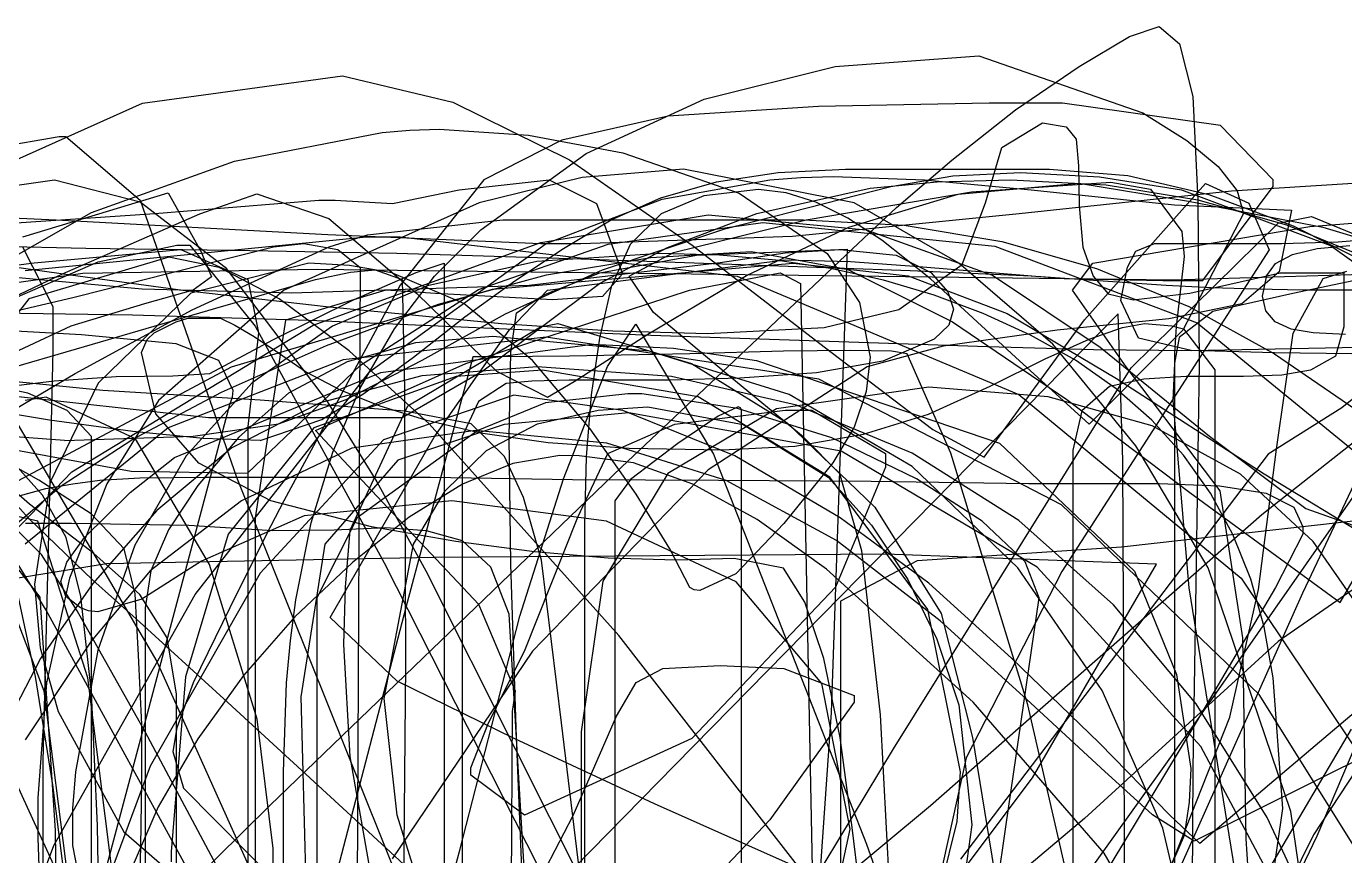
# Model space of a CAD drawing. Extents: x -0.2 to 10.5, y -3.8 to 8.5.
# Drawn here: x 3.334 to 7.784, y 5.745 to 8.544 of the extents above; entities that cross this region are included whole.
import ezdxf

# ---------------------------------------------------------------- set-up
doc = ezdxf.new("R2010")
doc.units = 0
for name, color, linetype in [('!', 7, 'CONTINUOUS'), ('&', 7, 'CONTINUOUS'), ('3', 7, 'CONTINUOUS'), ('4', 7, 'CONTINUOUS'), ('5', 7, 'CONTINUOUS'), ('6', 7, 'CONTINUOUS'), ('7', 7, 'CONTINUOUS'), ('8', 7, 'CONTINUOUS'), ('9', 7, 'CONTINUOUS'), ('A', 7, 'CONTINUOUS'), ('B', 7, 'CONTINUOUS'), ('b_', 7, 'CONTINUOUS'), ('C', 7, 'CONTINUOUS'), ('D', 7, 'CONTINUOUS'), ('d_', 7, 'CONTINUOUS'), ('E', 7, 'CONTINUOUS'), ('F', 7, 'CONTINUOUS'), ('f_', 7, 'CONTINUOUS'), ('G', 7, 'CONTINUOUS'), ('H', 7, 'CONTINUOUS'), ('h_', 7, 'CONTINUOUS'), ('I', 7, 'CONTINUOUS'), ('i_', 7, 'CONTINUOUS'), ('J', 7, 'CONTINUOUS'), ('j_', 7, 'CONTINUOUS'), ('K', 7, 'CONTINUOUS'), ('k_', 7, 'CONTINUOUS'), ('L', 7, 'CONTINUOUS'), ('l_', 7, 'CONTINUOUS'), ('M', 7, 'CONTINUOUS'), ('N', 7, 'CONTINUOUS'), ('O', 7, 'CONTINUOUS'), ('P', 7, 'CONTINUOUS'), ('Q', 7, 'CONTINUOUS'), ('R', 7, 'CONTINUOUS'), ('S', 7, 'CONTINUOUS'), ('T', 7, 'CONTINUOUS'), ('U', 7, 'CONTINUOUS'), ('V', 7, 'CONTINUOUS'), ('W', 7, 'CONTINUOUS'), ('X', 7, 'CONTINUOUS'), ('Y', 7, 'CONTINUOUS'), ('Z', 7, 'CONTINUOUS')]:
    doc.layers.add(name, color=color, linetype=linetype)

msp = doc.modelspace()

# ---------------------------------------------------------------- linework, layer by layer
at = {"layer": '!', "color": 7}
for p, q in [((5.596719, 7.771442), (6.104526, 7.79148)), ((6.104526, 7.79148), (6.050782, 6.22811)), ((5.269435, 7.711498), (5.596719, 7.771442)), ((5.080644, 7.637781), (5.269435, 7.711498)), ((4.988315, 7.576454), (5.080644, 7.637781)), ((4.969711, 7.442822), (4.988315, 7.576511)), ((4.96351, 7.15758), (4.969711, 7.442822)), ((4.969711, 6.728998), (4.96351, 7.15758)), ((4.988315, 6.143358), (4.969711, 6.728998)), ((6.050782, 6.22811), (5.889552, 3.930228)), ((5.044126, 4.810084), (4.988315, 6.143358))]:
    msp.add_line(p, q, dxfattribs=at)
at = {"layer": '&', "color": 7}
for p, q in [((4.534937, 8.185546), (4.628641, 8.193731)), ((4.628641, 8.193731), (4.727863, 8.196553)), ((4.727863, 8.196553), (5.028961, 8.176515)), ((4.036086, 8.089083), (4.534937, 8.185546)), ((5.028961, 8.176515), (5.34798, 8.1166)), ((5.34798, 8.1166), (5.740717, 7.980851)), ((3.553775, 7.91546), (4.036086, 8.089083)), ((5.740717, 7.980851), (6.036999, 7.777594)), ((3.116246, 7.666709), (3.553775, 7.91546)), ((4.286891, 7.744461), (3.888636, 7.643172)), ((4.424692, 7.736277), (4.286891, 7.744461)), ((6.036999, 7.777594), (6.14655, 7.611535)), ((4.568011, 7.711441), (4.424692, 7.736277)), ((4.810543, 7.608769), (4.568011, 7.711441)), ((3.888636, 7.643172), (3.575823, 7.339331)), ((6.14655, 7.611535), (6.183071, 7.427582)), ((5.042056, 7.416547), (4.810543, 7.608769)), ((5.237045, 7.18504), (5.042056, 7.416547)), ((6.183071, 7.427582), (6.169288, 7.311815)), ((3.575823, 7.339331), (3.414591, 7.005829)), ((6.169288, 7.311815), (6.12795, 7.190544)), ((5.392078, 6.96454), (5.237045, 7.18504)), ((6.12795, 7.190544), (6.056289, 7.070656)), ((6.056289, 7.070656), (5.890928, 6.865339)), ((3.414591, 7.005829), (3.360849, 6.661321)), ((5.506451, 6.779882), (5.392078, 6.96454)), ((5.890928, 6.865339), (5.729005, 6.695836)), ((5.573978, 6.650342), (5.506451, 6.779882)), ((5.729005, 6.695836), (5.607052, 6.639336)), ((3.360849, 6.661321), (3.380831, 6.446352)), ((5.587756, 6.642158), (5.573978, 6.650342)), ((5.607052, 6.639336), (5.587756, 6.642158)), ((3.380831, 6.446352), (3.440778, 6.231383)), ((3.440778, 6.231383), (3.66264, 5.825548)), ((3.66264, 5.825548), (3.947896, 5.57818))]:
    msp.add_line(p, q, dxfattribs=at)
at = {"layer": '3', "color": 7}
for p, q in [((4.530792, 7.375738), (5.244618, 7.471524)), ((5.244618, 7.471524), (5.518156, 7.457695)), ((5.518156, 7.457695), (5.798589, 7.41635)), ((5.798589, 7.41635), (6.619208, 7.136611)), ((3.833507, 7.088436), (4.530792, 7.375738)), ((6.619208, 7.136611), (7.074652, 6.705291)), ((3.684678, 6.969931), (3.833507, 7.088436)), ((3.530338, 6.818349), (3.684678, 6.969931)), ((4.770573, 6.942301), (4.271033, 6.891304)), ((5.292847, 6.874088), (4.770573, 6.942301)), ((4.271033, 6.891304), (3.924457, 6.738339)), ((5.729687, 6.669449), (5.292847, 6.874088)), ((3.470393, 6.735658), (3.530338, 6.818349)), ((3.450412, 6.669505), (3.470393, 6.735658)), ((3.924457, 6.738339), (3.723952, 6.610182)), ((7.074652, 6.705291), (7.217276, 6.356634)), ((3.466947, 6.61989), (3.450412, 6.669505)), ((6.019073, 6.325617), (5.729687, 6.669449)), ((3.516556, 6.581311), (3.466947, 6.61989)), ((3.723952, 6.610182), (3.574434, 6.567482)), ((3.543429, 6.570868), (3.516556, 6.581311)), ((3.574434, 6.567482), (3.543429, 6.570868)), ((6.115538, 5.834353), (6.019073, 6.325617)), ((7.217276, 6.356634), (7.264822, 6.038315)), ((7.264822, 6.038315), (7.259307, 5.925313)), ((7.259307, 5.925313), (7.242772, 5.812312)), ((6.030785, 5.442318), (6.115538, 5.834353)), ((7.242772, 5.812312), (7.056734, 5.386495))]:
    msp.add_line(p, q, dxfattribs=at)
at = {"layer": '4', "color": 7}
for p, q in [((6.888631, 8.408784), (7.058126, 8.510074)), ((7.058126, 8.510074), (7.158727, 8.543828)), ((7.158727, 8.543828), (7.226936, 8.484589)), ((7.226936, 8.484589), (7.271726, 8.306817)), ((6.673654, 8.262029), (6.888631, 8.408784)), ((7.271726, 8.306817), (7.288259, 7.957483)), ((6.458683, 8.091849), (6.673654, 8.262029)), ((6.271956, 7.931998), (6.458683, 8.091849)), ((6.141735, 7.810727), (6.271956, 7.931998)), ((7.288259, 7.957483), (7.293776, 7.405569)), ((5.823405, 7.508919), (6.141735, 7.810727)), ((7.019541, 7.573858), (5.522992, 6.049745)), ((7.036077, 7.079828), (7.019541, 7.573858)), ((5.342471, 7.055557), (5.823405, 7.508919)), ((7.293776, 7.405569), (7.282747, 6.730324)), ((7.041591, 5.82377), (7.036077, 7.079828)), ((4.763694, 6.498817), (5.342471, 7.055557)), ((7.282747, 6.730324), (7.271726, 6.038569)), ((4.157359, 5.914532), (4.763694, 6.498817)), ((5.522992, 6.049745), (4.026444, 4.525632)), ((7.271726, 6.038569), (7.26896, 5.333014)), ((3.710874, 5.476326), (4.157359, 5.914532)), ((7.041588, 5.127161), (7.041591, 5.82377))]:
    msp.add_line(p, q, dxfattribs=at)
at = {"layer": '5', "color": 7}
for p, q in [((6.584083, 8.284635), (6.008064, 8.273628)), ((6.83213, 8.284635), (6.584083, 8.284635)), ((7.365429, 8.20883), (6.83213, 8.284635)), ((5.500945, 8.240552), (5.141276, 8.159243)), ((6.008064, 8.273628), (5.500945, 8.240552)), ((7.543197, 8.025555), (7.365429, 8.20883)), ((5.141276, 8.159243), (4.878073, 8.025583)), ((4.878073, 8.025583), (4.596262, 7.670745)), ((7.543197, 8.003541), (7.543197, 8.025555)), ((7.306175, 7.686578), (7.543197, 8.003541)), ((5.093045, 7.653614), (5.895065, 7.755609)), ((5.895065, 7.755609), (6.11555, 7.749965)), ((6.11555, 7.749965), (6.34706, 7.733314)), ((6.34706, 7.733314), (6.837642, 7.693351)), ((4.596262, 7.670745), (4.202833, 6.942442)), ((6.837642, 7.693351), (7.171128, 7.686578)), ((7.171128, 7.686578), (7.306175, 7.686578)), ((4.964198, 7.518571), (5.093045, 7.653614)), ((4.709951, 7.157524), (4.964198, 7.518571)), ((4.359929, 6.548432), (4.709951, 7.157524)), ((4.202833, 6.942555), (4.144955, 6.829553)), ((4.144955, 6.829553), (4.020932, 6.581508)), ((4.020932, 6.581508), (3.896908, 6.32796)), ((4.585927, 6.333463), (4.359929, 6.548432)), ((3.896908, 6.32796), (3.841787, 6.176378)), ((4.980046, 6.140536), (4.585927, 6.333463)), ((3.841787, 6.176378), (3.828006, 6.096453)), ((5.454091, 5.920064), (4.980046, 6.140536)), ((3.828006, 6.096453), (3.863835, 5.972416)), ((3.863835, 5.972416), (4.19043, 5.64374)), ((5.917112, 5.713336), (5.454091, 5.920064))]:
    msp.add_line(p, q, dxfattribs=at)
at = {"layer": '6', "color": 7}
for p, q in [((5.480272, 7.960926), (5.844076, 8.025696)), ((5.844076, 8.025696), (5.948805, 8.03388)), ((5.948805, 8.03388), (6.05905, 8.036702)), ((6.05905, 8.036702), (6.36635, 8.025696)), ((6.36635, 8.025696), (6.726021, 7.992619)), ((6.726021, 7.992619), (7.210398, 7.940944)), ((5.088911, 7.810727), (5.480272, 7.960926)), ((7.210398, 7.940944), (7.605209, 7.923729)), ((7.605209, 7.923729), (7.563175, 7.714941)), ((4.493599, 7.379379), (5.088912, 7.810727)), ((7.563175, 7.714941), (7.437088, 7.606765)), ((7.437088, 7.606765), (7.190416, 7.55715)), ((7.190416, 7.55715), (6.814215, 7.518571)), ((6.814215, 7.518571), (6.429051, 7.46413)), ((6.429051, 7.46413), (6.172049, 7.394562)), ((6.172049, 7.394562), (5.63599, 7.047288)), ((3.903799, 6.62562), (4.493599, 7.379379)), ((5.63599, 7.047288), (5.042058, 6.43543)), ((3.426309, 5.778812), (3.903799, 6.62562)), ((5.042058, 6.43543), (4.568701, 5.734023)), ((3.167927, 5.090472), (3.426309, 5.778812))]:
    msp.add_line(p, q, dxfattribs=at)
at = {"layer": '7', "color": 7}
for p, q in [((3.534286, 7.793878), (3.107472, 7.803474)), ((4.026555, 7.787105), (3.534286, 7.793878)), ((4.583928, 7.777227), (4.026555, 7.787105)), ((5.206068, 7.758318), (4.583928, 7.777227)), ((5.811324, 7.736587), (5.206068, 7.758318)), ((6.318063, 7.718243), (5.811324, 7.736587)), ((6.725929, 7.700181), (6.318063, 7.718243)), ((7.03459, 7.679578), (6.725929, 7.700181)), ((7.18237, 7.669701), (7.03459, 7.679578)), ((7.333602, 7.661798), (7.18237, 7.669701)), ((7.487583, 7.656718), (7.333602, 7.661798)), ((7.643638, 7.653896), (7.487583, 7.656718)), ((7.76214, 7.653896), (7.643638, 7.653896)), ((7.880644, 7.653896), (7.76214, 7.653896)), ((3.399593, 6.984042), (3.490536, 6.999282)), ((3.490536, 6.999282), (3.581482, 7.0117)), ((3.581482, 7.0117), (3.717207, 7.019884)), ((3.717207, 7.019884), (3.942501, 7.022706)), ((3.942501, 7.022706), (4.271826, 7.022706)), ((4.271826, 7.022706), (4.69761, 7.022706)), ((4.69761, 7.022706), (5.177819, 7.014522)), ((5.177819, 7.014522), (5.670433, 7.0117)), ((5.670433, 7.0117), (6.185779, 7.008877)), ((6.185779, 7.008877), (6.717665, 7.000693)), ((6.717665, 7.000693), (6.938134, 7.000693)), ((6.938134, 7.000693), (7.158604, 7.000693)), ((7.158604, 7.000693), (7.361847, 6.992508)), ((7.361847, 6.992508), (7.519625, 6.967673)), ((3.309338, 6.959771), (3.399593, 6.984042)), ((7.519625, 6.967673), (7.61263, 6.921501)), ((7.61263, 6.921501), (7.643638, 6.854671)), ((7.643638, 6.854671), (7.643638, 6.842253)), ((7.643638, 6.829836), (7.550623, 6.650004)), ((7.643638, 6.842253), (7.643638, 6.829836)), ((7.550623, 6.650004), (7.271596, 6.17666)), ((7.271596, 6.17666), (6.933308, 5.6158)), ((7.667063, 5.932764), (7.807954, 6.171524)), ((7.449689, 5.564492), (7.667063, 5.932764))]:
    msp.add_line(p, q, dxfattribs=at)
at = {"layer": '8', "color": 7}
for p, q in [((5.057604, 7.750303), (4.688074, 7.668261)), ((5.47614, 7.777679), (5.057604, 7.750303)), ((5.673457, 7.772034), (5.47614, 7.777679)), ((5.8644, 7.755101), (5.673457, 7.772034)), ((6.048971, 7.726879), (5.8644, 7.755101)), ((6.227168, 7.687368), (6.048971, 7.726879)), ((4.688074, 7.668261), (4.367551, 7.531525)), ((6.398993, 7.636596), (6.227168, 7.687368)), ((6.564444, 7.574564), (6.398993, 7.636596)), ((6.723522, 7.501214), (6.564444, 7.574564)), ((4.367551, 7.531525), (4.096034, 7.340122)), ((6.876227, 7.416604), (6.723522, 7.501214)), ((7.012651, 7.320874), (6.876227, 7.416604)), ((4.096034, 7.340122), (3.873524, 7.093996)), ((7.133917, 7.214194), (7.012651, 7.320874)), ((5.263922, 7.248484), (5.432043, 7.259491)), ((5.432043, 7.259491), (5.753813, 7.200224)), ((5.059627, 7.202651), (5.263922, 7.248484)), ((7.240026, 7.096592), (7.133917, 7.214194)), ((4.887716, 7.112058), (5.059627, 7.202651)), ((5.753813, 7.200224), (6.041136, 7.022452)), ((3.873524, 7.093996), (3.700021, 6.793203)), ((4.74819, 6.976648), (4.887716, 7.112058)), ((7.330976, 6.96804), (7.240026, 7.096592)), ((6.041136, 7.022452), (6.187551, 6.859666)), ((4.641049, 6.796477), (4.74819, 6.976648)), ((7.406768, 6.828566), (7.330976, 6.96804)), ((6.187551, 6.859666), (6.309851, 6.677238)), ((7.467403, 6.678141), (7.406768, 6.828566)), ((3.700021, 6.793203), (3.575524, 6.437716)), ((4.54183, 6.275579), (4.641049, 6.796477)), ((6.309851, 6.677238), (6.408037, 6.475195)), ((7.512879, 6.516795), (7.467403, 6.678141)), ((7.543197, 6.344498), (7.512879, 6.516795)), ((6.408037, 6.475195), (6.482108, 6.25351)), ((3.575524, 6.437716), (3.500033, 6.027534)), ((7.57627, 5.903582), (7.543197, 6.344554)), ((4.585927, 5.881428), (4.54183, 6.275579)), ((6.482108, 6.25351), (6.526205, 5.84838)), ((3.500033, 6.027534), (3.489009, 5.903526)), ((3.489009, 5.903526), (3.489009, 5.779489)), ((4.662063, 5.634935), (4.585927, 5.881428)), ((7.518393, 5.509459), (7.57627, 5.903582)), ((6.526205, 5.84838), (6.460059, 5.374331)), ((3.489009, 5.779489), (3.602008, 5.214508))]:
    msp.add_line(p, q, dxfattribs=at)
at = {"layer": '9', "color": 7}
for p, q in [((5.551934, 8.06151), (5.21018, 8.033259)), ((6.127954, 7.948536), (5.551934, 8.06151)), ((5.21018, 8.033259), (4.862915, 7.948536)), ((4.862915, 7.948536), (4.202145, 7.652231)), ((6.481764, 7.744405), (6.127954, 7.948536)), ((6.799056, 7.471016), (6.481764, 7.744405)), ((4.202145, 7.652231), (3.779777, 7.28156)), ((4.621066, 7.262934), (5.069618, 7.529606)), ((5.069619, 7.529606), (5.127497, 7.540612)), ((5.127497, 7.540612), (5.579493, 7.405569)), ((7.079832, 7.128427), (6.799056, 7.471016)), ((5.579493, 7.405569), (5.902297, 7.205756)), ((3.779777, 7.28156), (3.605455, 6.999225)), ((4.427452, 6.843326), (4.621066, 7.262934)), ((5.902297, 7.205756), (6.198232, 6.920514)), ((7.32409, 6.716552), (7.079832, 7.128427)), ((3.605455, 6.999225), (3.479365, 6.681415)), ((6.198232, 6.920514), (6.421817, 6.562204)), ((4.410917, 6.650399), (4.427452, 6.843326)), ((3.479365, 6.681415), (3.401506, 6.328129)), ((7.603137, 5.893168), (7.32409, 6.716552)), ((4.405405, 6.4575), (4.410917, 6.650399)), ((6.421817, 6.562204), (6.527583, 6.143302)), ((4.427452, 6.079915), (4.405405, 6.4575)), ((3.401506, 6.328129), (3.371877, 5.93934)), ((6.527583, 6.143302), (6.626802, 5.542479)), ((4.493599, 5.70233), (4.427452, 6.079915)), ((3.371877, 5.93934), (3.371877, 5.804296)), ((7.672901, 5.413786), (7.603137, 5.893168)), ((3.371877, 5.804296), (3.386691, 5.453579))]:
    msp.add_line(p, q, dxfattribs=at)
at = {"layer": 'A', "color": 7}
for p, q in [((7.401945, 7.989092), (7.813293, 8.014492)), ((6.686058, 7.912609), (7.401945, 7.989092)), ((2.507893, 7.932026), (3.433935, 7.890709)), ((3.433935, 7.890709), (4.351706, 7.841772)), ((5.920555, 7.836127), (6.686058, 7.912609)), ((4.351706, 7.841772), (5.071044, 7.810784)), ((5.206045, 7.810727), (5.920555, 7.836127)), ((5.070997, 7.810727), (5.13783, 7.810727)), ((5.13783, 7.810727), (5.206045, 7.810727)), ((7.914574, 7.706502), (7.609344, 7.642438)), ((7.609344, 7.642438), (7.339933, 7.581788)), ((7.339933, 7.581788), (7.226249, 7.493594)), ((3.520061, 7.502851), (3.015011, 7.529662)), ((3.839078, 7.471863), (3.520061, 7.502851)), ((7.226249, 7.493594), (7.209708, 7.40746)), ((3.98377, 7.416039), (3.839078, 7.471863)), ((5.573981, 7.438956), (5.167458, 7.430771)), ((5.890238, 7.44714), (5.573981, 7.438956)), ((6.116928, 7.449962), (5.890238, 7.44714)), ((6.254039, 7.44714), (6.116928, 7.449962)), ((6.307097, 7.438956), (6.254039, 7.44714)), ((6.454544, 7.102716), (6.307097, 7.438956)), ((4.032003, 7.314778), (3.98377, 7.416039)), ((4.840865, 7.427639), (4.61452, 6.582552)), ((4.860155, 7.427921), (4.840865, 7.427949)), ((4.918035, 7.427949), (4.860155, 7.427921)), ((5.167458, 7.430771), (4.918035, 7.427949)), ((7.209708, 7.40746), (7.204199, 7.281391)), ((4.029237, 7.291918), (4.032003, 7.314778)), ((3.546236, 5.487925), (4.020971, 7.267647)), ((4.020971, 7.267647), (4.029237, 7.291918)), ((7.204199, 7.281391), (7.257938, 6.648846)), ((6.714996, 6.253848), (6.454544, 7.102716)), ((7.257938, 6.648846), (7.419173, 5.655311)), ((4.61452, 6.582552), (4.343393, 5.541096)), ((6.942369, 5.265111), (6.714996, 6.253848))]:
    msp.add_line(p, q, dxfattribs=at)
at = {"layer": 'B', "color": 7}
for p, q in [((6.251975, 8.003711), (6.462123, 8.038847)), ((6.462123, 8.038847), (6.690191, 8.050418)), ((6.690191, 8.050418), (6.956838, 8.036025)), ((6.956838, 8.036025), (7.233138, 7.992619)), ((5.6918, 7.86037), (6.251975, 8.003711)), ((7.233138, 7.992619), (7.736118, 7.803813)), ((5.27908, 7.722589), (5.6918, 7.86037)), ((7.736118, 7.803813), (8.181229, 7.485494)), ((4.951794, 7.573068), (5.27908, 7.722589)), ((4.669987, 7.41666), (4.951794, 7.573068)), ((4.41367, 7.284354), (4.669987, 7.41666)), ((4.784377, 7.361486), (4.304128, 7.18854)), ((5.076514, 7.383527), (4.784377, 7.361514)), ((5.601543, 7.293273), (5.076514, 7.383527)), ((4.184918, 7.201692), (4.41367, 7.284354)), ((6.046653, 7.02248), (5.601543, 7.293273)), ((3.101091, 7.174852), (3.462827, 7.14663)), ((3.896906, 7.160346), (4.184918, 7.201692)), ((4.304128, 7.18854), (4.015431, 6.829553)), ((3.462826, 7.146517), (3.896906, 7.160346)), ((6.377378, 6.575299), (6.046653, 7.02248)), ((4.015431, 6.829553), (3.870735, 6.347941)), ((3.393925, 6.30002), (3.290571, 6.572195)), ((6.487625, 6.027534), (6.377378, 6.575299)), ((3.870735, 6.347941), (3.822506, 5.757448)), ((3.473507, 5.672329), (3.393925, 6.30002)), ((6.476595, 5.859414), (6.487625, 6.027534)), ((6.346367, 5.337134), (6.476595, 5.859414)), ((3.822506, 5.757448), (3.822504, 5.724371))]:
    msp.add_line(p, q, dxfattribs=at)
at = {"layer": 'b_', "color": 7}
for p, q in [((4.650005, 7.713558), (4.744402, 7.744574)), ((4.744402, 7.744574), (4.744401, 7.744574)), ((4.744401, 7.744574), (4.744402, 7.744574)), ((4.744402, 7.744574), (4.744402, 5.791907)), ((4.438478, 7.620538), (4.650005, 7.713558)), ((4.165625, 7.485494), (4.438478, 7.620538)), ((3.953408, 7.372492), (4.165625, 7.485494)), ((3.253364, 7.325644), (3.427687, 7.347092)), ((3.427687, 7.347092), (3.63646, 7.361486)), ((3.63646, 7.361486), (3.828696, 7.364308)), ((3.828696, 7.364308), (3.953408, 7.372492)), ((3.344316, 6.93152), (3.158281, 7.092754)), ((3.561357, 6.764106), (3.344316, 6.93152)), ((3.716385, 6.62562), (3.561357, 6.764106)), ((3.809403, 6.479541), (3.716385, 6.62562)), ((3.840409, 6.28938), (3.809403, 6.479541)), ((3.840409, 3.990793), (3.840409, 6.28938)), ((4.744402, 5.791907), (4.744402, 3.839211))]:
    msp.add_line(p, q, dxfattribs=at)
at = {"layer": 'C', "color": 7}
for p, q in [((5.070969, 7.81465), (5.635998, 7.907699)), ((5.635998, 7.907699), (6.169326, 7.856701)), ((6.169326, 7.856701), (6.595166, 7.703737)), ((4.301984, 7.535617), (5.070969, 7.81465)), ((6.595166, 7.703737), (6.958985, 7.460518)), ((3.486828, 7.040204), (4.301984, 7.535617)), ((6.958985, 7.460518), (7.328323, 7.160798)), ((4.980016, 7.298607), (4.539707, 7.14838)), ((5.346936, 7.247609), (4.980016, 7.298607)), ((5.725576, 7.094645), (5.346936, 7.247609)), ((4.539707, 7.14838), (4.122829, 6.697756)), ((7.328323, 7.160798), (7.652865, 6.916873)), ((6.081471, 6.885179), (5.725576, 7.094645)), ((2.777789, 6.30366), (3.486828, 7.040204)), ((7.652865, 6.916873), (7.882325, 6.835565)), ((6.38018, 6.664707), (6.081471, 6.885179)), ((4.122829, 6.697756), (3.752115, 6.046641)), ((6.659245, 6.411131), (6.38018, 6.664707)), ((6.956232, 6.124506), (6.659245, 6.411131)), ((8.073883, 6.44559), (7.295248, 5.7855)), ((7.193953, 5.881287), (6.956232, 6.124506)), ((3.752115, 6.046641), (3.477871, 5.311452)), ((7.295248, 5.7855), (7.193953, 5.881287))]:
    msp.add_line(p, q, dxfattribs=at)
at = {"layer": 'D', "color": 7}
for p, q in [((5.297452, 7.808893), (5.819731, 7.881932)), ((5.819731, 7.881932), (6.603185, 7.802458)), ((4.860616, 7.655928), (5.297452, 7.808893)), ((6.603185, 7.802458), (7.285963, 7.542898)), ((4.461673, 7.400291), (4.860616, 7.655928)), ((7.285963, 7.542898), (7.921235, 7.024089)), ((4.080647, 7.03583), (4.461673, 7.400291)), ((5.367734, 7.239763), (4.946742, 7.199801)), ((6.084313, 7.109546), (5.367734, 7.239763)), ((4.946742, 7.199801), (4.587765, 7.079913)), ((3.289651, 7.115755), (3.687321, 7.042405)), ((4.587765, 7.079913), (4.341783, 6.796054)), ((6.745775, 6.718866), (6.084313, 7.109546)), ((3.687321, 7.042405), (4.080647, 7.03583)), ((4.341783, 6.796054), (4.259792, 6.280659)), ((3.380601, 6.616899), (3.302053, 6.718866)), ((7.298364, 6.113217), (6.745775, 6.718866)), ((3.432277, 5.830035), (3.380601, 6.616899)), ((4.259792, 6.280659), (4.290796, 5.127923)), ((7.715914, 5.332562), (7.298364, 6.113217)), ((3.449504, 3.739559), (3.432277, 5.830035))]:
    msp.add_line(p, q, dxfattribs=at)
at = {"layer": 'd_', "color": 7}
for p, q in [((6.524136, 7.985733), (6.994739, 8.017427)), ((6.994739, 8.017427), (7.128405, 7.994567)), ((5.966723, 7.890652), (6.524136, 7.985733)), ((7.128405, 7.994567), (7.234514, 7.851932)), ((5.518169, 7.781094), (5.966723, 7.890652)), ((7.234514, 7.851932), (7.242786, 7.766503)), ((5.368654, 7.700463), (5.518169, 7.781094)), ((7.242786, 7.766503), (7.231762, 7.667302)), ((5.450644, 7.578515), (5.368654, 7.700463)), ((7.231762, 7.667302), (7.215221, 7.530847)), ((5.696626, 7.372492), (5.450644, 7.578515)), ((7.215221, 7.530847), (7.209712, 7.441298)), ((7.209712, 7.441298), (7.209712, 4.285574)), ((5.956384, 7.158201), (5.696626, 7.372492)), ((6.07972, 7.033515), (5.956384, 7.158201)), ((6.154132, 6.77373), (6.07972, 7.033515)), ((6.217524, 6.220461), (6.154132, 6.77373)), ((6.25335, 5.532121), (6.217524, 6.220461))]:
    msp.add_line(p, q, dxfattribs=at)
at = {"layer": 'E', "color": 7}
for p, q in [((5.089943, 7.704696), (5.442291, 7.764104)), ((5.442291, 7.764104), (5.782065, 7.78386)), ((5.782065, 7.78386), (6.104523, 7.724621)), ((4.725022, 7.605636), (5.089943, 7.704696)), ((6.104523, 7.724621), (6.46006, 7.546849)), ((4.347527, 7.46698), (4.725022, 7.605636)), ((6.46006, 7.546849), (6.846596, 7.284326)), ((3.992079, 7.308682), (4.347527, 7.46698)), ((3.693303, 7.150722), (3.992079, 7.308682)), ((6.846596, 7.284326), (7.262078, 6.970834)), ((7.769196, 6.598752), (8.108193, 7.185802)), ((3.451199, 6.993101), (3.693303, 7.150722)), ((5.134387, 7.094899), (4.975911, 7.068088)), ((5.200533, 7.094786), (5.134388, 7.094899)), ((5.383983, 7.070797), (5.200533, 7.094786)), ((4.975911, 7.068088), (4.806412, 6.999)), ((5.584314, 6.998943), (5.383983, 7.070797)), ((3.265767, 6.835847), (3.451199, 6.993101)), ((4.806412, 6.999), (4.625889, 6.88755)), ((5.801528, 6.879224), (5.584314, 6.998943)), ((7.262078, 6.970834), (7.769196, 6.598752)), ((4.625889, 6.88755), (4.434343, 6.733739)), ((6.035624, 6.711641), (5.801528, 6.879224)), ((4.434343, 6.733739), (4.240383, 6.550972)), ((6.530337, 6.2624), (6.035624, 6.711641)), ((4.240383, 6.550972), (4.066406, 6.352711)), ((4.066406, 6.352711), (3.91241, 6.138956)), ((6.972691, 5.752537), (6.530337, 6.2624)), ((3.91241, 6.138956), (3.778397, 5.909678)), ((3.778397, 5.909678), (3.617166, 5.534859)), ((7.504613, 4.837516), (6.972691, 5.752537))]:
    msp.add_line(p, q, dxfattribs=at)
at = {"layer": 'F', "color": 7}
for p, q in [((6.47935, 7.977464), (6.887252, 8.014661)), ((6.887252, 8.014661), (7.257252, 7.95404)), ((3.918956, 7.911311), (4.111882, 7.978847)), ((4.111882, 7.978847), (4.354417, 7.894773)), ((6.110038, 7.865845), (6.47935, 7.977464)), ((7.257252, 7.95404), (7.711319, 7.865845)), ((3.455936, 7.708732), (3.918956, 7.911311)), ((4.354417, 7.894773), (4.652073, 7.642607)), ((5.765527, 7.702551), (6.110038, 7.865845)), ((7.711319, 7.865845), (8.085452, 7.754226)), ((3.007385, 7.495146), (3.455936, 7.708732)), ((5.432043, 7.504798), (5.765527, 7.702551)), ((4.652073, 7.642607), (4.920789, 7.380084)), ((5.183306, 7.345625), (5.432043, 7.504798)), ((4.920789, 7.380084), (5.093045, 7.292567)), ((5.093046, 7.292567), (5.183306, 7.345625)), ((5.364518, 7.303658), (5.086154, 7.272642)), ((5.387254, 7.30363), (5.364518, 7.303658)), ((5.411372, 7.303658), (5.387254, 7.30363)), ((5.734519, 7.254044), (5.411372, 7.303658)), ((3.400814, 7.292708), (3.329157, 7.280855)), ((3.702605, 7.151456), (3.400814, 7.292708)), ((5.086154, 7.272642), (4.857403, 7.179594)), ((6.053538, 7.154814), (5.734519, 7.254044)), ((4.857401, 7.179565), (4.450189, 6.885377)), ((3.952029, 6.727728), (3.702605, 7.151456)), ((6.338789, 7.017005), (6.053538, 7.154814)), ((6.560656, 6.873693), (6.338789, 7.017005)), ((4.450189, 6.885377), (4.314454, 6.614585)), ((6.705347, 6.735884), (6.560656, 6.873693)), ((4.113259, 6.205447), (3.952029, 6.727728)), ((6.753581, 6.614641), (6.705347, 6.735884)), ((4.314454, 6.614585), (4.314454, 5.852528)), ((6.640582, 5.84155), (6.753581, 6.614641)), ((4.167013, 5.768595), (4.113259, 6.205447)), ((4.314454, 5.852528), (4.314454, 5.090472)), ((6.527583, 5.068458), (6.640582, 5.84155)), ((4.167013, 5.351048), (4.167013, 5.768595))]:
    msp.add_line(p, q, dxfattribs=at)
at = {"layer": 'f_', "color": 7}
for p, q in [((6.064218, 8.407938), (6.549633, 8.444626)), ((6.549633, 8.444626), (7.103604, 8.251699)), ((5.622212, 8.297871), (6.064218, 8.407938)), ((5.223615, 8.114398), (5.622212, 8.297871)), ((7.103604, 8.251699), (7.251914, 8.158171)), ((7.251914, 8.158171), (7.35785, 8.070484)), ((4.868426, 7.857576), (5.223615, 8.114398)), ((7.35785, 8.070484), (7.421412, 7.988668)), ((5.621437, 7.972074), (5.477174, 7.910577)), ((5.805493, 7.992676), (5.621437, 7.972074)), ((5.898682, 7.981951), (5.805493, 7.992676)), ((5.999105, 7.949891), (5.898682, 7.981951)), ((7.421412, 7.988668), (7.442602, 7.912694)), ((6.106765, 7.896523), (5.999105, 7.949891)), ((5.477174, 7.910577), (5.372701, 7.808074)), ((6.221661, 7.821762), (6.106765, 7.896523)), ((7.442602, 7.912694), (7.238653, 7.518571)), ((4.712105, 7.700576), (4.868426, 7.857576)), ((5.372701, 7.808074), (5.308021, 7.664592)), ((6.385739, 7.692053), (6.221661, 7.821762)), ((4.576626, 7.523058), (4.712105, 7.700576)), ((5.308021, 7.664592), (5.268832, 7.491477)), ((6.673657, 7.427639), (6.385739, 7.692053)), ((4.461991, 7.325051), (4.576626, 7.523058)), ((5.268832, 7.491477), (5.240841, 7.300102)), ((7.238653, 7.518571), (6.921703, 7.201635)), ((6.921703, 7.201635), (6.673657, 7.427639)), ((4.368198, 7.106554), (4.461991, 7.325051)), ((5.240841, 7.300102), (5.224046, 7.090468)), ((4.295248, 6.86754), (4.368198, 7.106554)), ((5.224046, 7.090468), (5.218446, 6.862573)), ((4.243141, 6.608037), (4.295248, 6.86754)), ((5.218446, 6.862573), (5.218446, 5.214452)), ((4.224904, 6.470595), (4.243141, 6.608037)), ((4.211877, 6.328044), (4.224904, 6.470595)), ((4.201457, 6.027534), (4.211877, 6.328044)), ((4.201455, 5.790524), (4.201456, 6.027534)), ((4.201455, 5.553542), (4.201455, 5.790524))]:
    msp.add_line(p, q, dxfattribs=at)
at = {"layer": 'G', "color": 7}
for p, q in [((4.907007, 7.657057), (5.922624, 7.744574)), ((5.922624, 7.744574), (6.311227, 7.702184)), ((6.311227, 7.702184), (6.644716, 7.575072)), ((4.026443, 7.394562), (4.907007, 7.657057)), ((6.644716, 7.575072), (7.014715, 7.354938)), ((3.289881, 7.002499), (4.026443, 7.394562)), ((7.014715, 7.354938), (7.51288, 7.033515)), ((4.85051, 7.179565), (4.432274, 7.120327)), ((5.293547, 7.137542), (4.85051, 7.179565)), ((5.696626, 7.011446), (5.293547, 7.137542)), ((4.432274, 7.120327), (4.059516, 6.942555)), ((7.51288, 7.033515), (7.971073, 6.754454)), ((6.068693, 6.808895), (5.696626, 7.011446)), ((4.059516, 6.942555), (3.752212, 6.705517)), ((6.418718, 6.537425), (6.068693, 6.808895)), ((3.752212, 6.705517), (3.552398, 6.468506)), ((6.723949, 6.260424), (6.418718, 6.537425)), ((3.552398, 6.468506), (3.329155, 6.13571)), ((6.961665, 6.041307), (6.723949, 6.260424)), ((8.207411, 6.256304), (7.275857, 5.793262)), ((7.135293, 5.882839), (6.961665, 6.041307)), ((7.275857, 5.793262), (7.135293, 5.882839))]:
    msp.add_line(p, q, dxfattribs=at)
at = {"layer": 'H', "color": 7}
for p, q in [((3.359474, 7.745421), (3.855568, 7.790887)), ((3.855568, 7.790887), (4.081566, 7.68892)), ((2.739357, 7.66685), (3.359474, 7.745421)), ((4.081566, 7.68892), (4.117395, 7.509765)), ((4.117395, 7.509765), (4.106371, 7.407798)), ((4.106371, 7.407798), (4.081566, 7.192802)), ((4.081566, 7.192802), (4.081566, 4.855663))]:
    msp.add_line(p, q, dxfattribs=at)
at = {"layer": 'h_', "color": 7}
for p, q in [((3.490386, 7.628637), (4.16838, 7.799495)), ((4.16838, 7.799495), (4.270355, 7.810501)), ((4.270355, 7.810501), (4.38542, 7.790464)), ((4.38542, 7.790464), (4.460525, 7.730463)), ((4.460525, 7.730463), (4.449502, 5.429138)), ((2.870269, 7.482559), (3.490386, 7.628637)), ((3.388409, 6.961803), (3.264386, 7.099612)), ((3.468336, 6.81849), (3.388409, 6.961803)), ((3.517773, 6.619354), (3.468336, 6.81849)), ((3.553085, 6.294827), (3.517773, 6.619354)), ((3.574271, 5.844908), (3.553085, 6.294827)), ((3.581335, 5.26957), (3.574271, 5.844908))]:
    msp.add_line(p, q, dxfattribs=at)
at = {"layer": 'I', "color": 7}
for p, q in [((6.626795, 8.134662), (6.764601, 8.218736)), ((6.764601, 8.218736), (6.843837, 8.204907)), ((6.843837, 8.204907), (6.877601, 8.16359)), ((6.877601, 8.16359), (6.885867, 8.072629)), ((6.571676, 7.948649), (6.626795, 8.134662)), ((6.885867, 8.072629), (6.888633, 7.937586)), ((6.493125, 7.739861), (6.571676, 7.948649)), ((6.888633, 7.937586), (6.900345, 7.798394)), ((6.900345, 7.798394), (6.935487, 7.700548)), ((3.198238, 7.744687), (3.482803, 7.705402)), ((3.482803, 7.705402), (3.862452, 7.653727)), ((6.279532, 7.587602), (6.493125, 7.739861)), ((6.935487, 7.700548), (6.985782, 7.640604)), ((7.26208, 7.643426), (7.56663, 7.711639)), ((7.56663, 7.711639), (7.674116, 7.711639)), ((7.674116, 7.711639), (7.781604, 7.711639)), ((7.781604, 7.711639), (7.781604, 7.620679)), ((3.862452, 7.653727), (4.346143, 7.597932)), ((6.985782, 7.640604), (7.070534, 7.620566)), ((7.070534, 7.620566), (7.26208, 7.643426)), ((7.781604, 7.620679), (7.781604, 7.529747)), ((4.346143, 7.597932), (4.937322, 7.540725)), ((6.027348, 7.52763), (6.279532, 7.587602)), ((4.937322, 7.540612), (5.314214, 7.515777)), ((5.63461, 7.507592), (6.027348, 7.52763)), ((7.781604, 7.529747), (7.753351, 7.431195)), ((5.314214, 7.515777), (5.63461, 7.507592)), ((7.753351, 7.431195), (7.668603, 7.383668)), ((3.592012, 7.315117), (3.242335, 7.349209)), ((7.106361, 7.353471), (6.990608, 7.328635)), ((7.249682, 7.361655), (7.106361, 7.353471)), ((7.442606, 7.361655), (7.249682, 7.361655)), ((7.572138, 7.367017), (7.442606, 7.361655)), ((7.668603, 7.383668), (7.572138, 7.367017)), ((4.122901, 7.281702), (3.592012, 7.315117)), ((6.990608, 7.328635), (6.89759, 7.245944)), ((4.611759, 7.245182), (4.122901, 7.281702)), ((5.736585, 7.259491), (5.669059, 7.228474)), ((5.744852, 7.256668), (5.736585, 7.259491)), ((5.747618, 7.248484), (5.744852, 7.256668)), ((4.835346, 7.201776), (4.611759, 7.245182)), ((5.669059, 7.228474), (5.532636, 7.135454)), ((5.747609, 3.928676), (5.747617, 7.248371)), ((6.89759, 7.245944), (6.866585, 7.113666)), ((4.948345, 7.091512), (4.835346, 7.201776)), ((5.532636, 7.135454), (5.37347, 7.014183)), ((5.012423, 6.953026), (4.948345, 7.091512)), ((6.866585, 7.113666), (6.866585, 3.952439)), ((5.37347, 7.014183), (5.320418, 6.942527)), ((5.07237, 6.7415), (5.012423, 6.953026)), ((5.320418, 6.942527), (5.320418, 3.855721)), ((5.139893, 6.193058), (5.07237, 6.7415)), ((5.207428, 5.644587), (5.139893, 6.193058))]:
    msp.add_line(p, q, dxfattribs=at)
at = {"layer": 'i_', "color": 7}
for p, q in [((5.522993, 7.201635), (5.895065, 7.248484)), ((5.895065, 7.248484), (5.986014, 7.248484)), ((5.986014, 7.248484), (6.234061, 7.102406)), ((5.296996, 7.102406), (5.522993, 7.201635)), ((5.195021, 6.887437), (5.296996, 7.102406)), ((6.234061, 7.102406), (6.234061, 7.055557)), ((6.234061, 7.055557), (6.065941, 6.650399)), ((5.015875, 6.43543), (5.195021, 6.887437)), ((6.065941, 6.650399), (5.580871, 6.140536)), ((4.891852, 6.187441), (5.015875, 6.435486)), ((4.833974, 6.041363), (4.891852, 6.187441)), ((5.580871, 6.140536), (5.015875, 5.881456)), ((4.833974, 6.016528), (4.833974, 6.041363)), ((5.015875, 5.881456), (4.833974, 6.016528))]:
    msp.add_line(p, q, dxfattribs=at)
at = {"layer": 'J', "color": 7}
for p, q in [((3.765424, 7.509342), (3.839144, 7.547075)), ((3.839144, 7.547075), (3.879104, 7.558364)), ((3.879104, 7.558364), (3.989684, 7.558364)), ((3.989684, 7.558364), (4.037568, 7.535222)), ((4.037568, 7.535222), (4.102676, 7.496473)), ((6.922297, 7.488034), (7.034084, 7.527828)), ((7.034084, 7.527828), (7.109011, 7.541092)), ((7.109011, 7.541092), (7.200642, 7.532908)), ((7.200642, 7.532908), (7.240776, 7.522465)), ((7.240776, 7.522465), (7.346018, 7.383979)), ((3.722018, 7.443246), (3.741311, 7.487329)), ((3.741311, 7.487329), (3.765424, 7.509342)), ((4.102676, 7.496473), (4.185008, 7.44223)), ((6.773652, 7.421712), (6.922297, 7.488034)), ((3.770593, 7.235643), (3.72202, 7.443246)), ((4.185008, 7.44223), (4.279053, 7.376415)), ((6.588147, 7.328889), (6.773652, 7.421712)), ((4.279053, 7.376415), (4.393078, 7.31681)), ((7.346018, 7.383979), (7.346018, 5.665556)), ((4.393078, 7.31681), (4.527083, 7.263414)), ((6.379732, 7.234824), (6.588147, 7.328889)), ((4.527083, 7.263414), (4.681069, 7.216226)), ((3.916311, 7.069047), (3.770593, 7.235643)), ((4.681069, 7.216226), (4.866747, 7.171607)), ((6.159604, 7.167656), (6.379732, 7.234824)), ((4.866747, 7.171607), (5.09583, 7.139744)), ((5.927765, 7.127326), (6.159604, 7.167656)), ((5.09583, 7.139744), (5.368319, 7.120553)), ((5.684214, 7.114062), (5.927765, 7.127326)), ((5.368319, 7.120553), (5.684214, 7.114062)), ((4.159174, 6.942104), (3.916311, 7.069047)), ((4.499182, 6.854784), (4.159174, 6.942104)), ((4.783555, 6.805339), (4.499182, 6.854784)), ((5.049671, 6.770033), (4.783555, 6.805339)), ((5.297529, 6.748866), (5.049671, 6.770033)), ((5.527131, 6.74181), (5.297529, 6.748866)), ((5.723487, 6.748019), (5.527131, 6.74181)), ((5.889357, 6.714802), (5.723487, 6.748019)), ((5.961871, 6.600586), (5.889357, 6.714802)), ((6.025774, 6.410256), (5.961871, 6.600586)), ((6.081065, 6.143782), (6.025774, 6.410256)), ((6.12223, 5.839744), (6.081065, 6.143782)), ((6.154784, 5.561529), (6.12223, 5.839744))]:
    msp.add_line(p, q, dxfattribs=at)
at = {"layer": 'j_', "color": 7}
for p, q in [((5.39208, 6.32906), (5.48303, 6.375909)), ((5.48303, 6.375909), (5.675957, 6.386916)), ((5.675957, 6.386916), (5.89093, 6.375909)), ((5.89093, 6.375909), (6.127952, 6.284949)), ((5.325934, 6.216059), (5.39208, 6.32906)), ((6.127952, 6.284949), (6.127952, 6.262936)), ((6.127952, 6.262936), (5.844076, 5.866075)), ((5.179862, 5.879819), (5.325934, 6.216059)), ((5.020009, 5.573918), (5.179862, 5.879847)), ((5.179862, 5.879847), (5.179862, 5.879819)), ((5.844076, 5.866075), (5.567778, 5.575979))]:
    msp.add_line(p, q, dxfattribs=at)
at = {"layer": 'K', "color": 7}
for p, q in [((4.79539, 7.992619), (5.098559, 8.025696)), ((5.098559, 8.025696), (5.258411, 7.94577)), ((4.569392, 7.94577), (4.79539, 7.992619)), ((3.767373, 7.912666), (4.321345, 7.956777)), ((4.321345, 7.956777), (4.376466, 7.956777)), ((4.376466, 7.956777), (4.569392, 7.94577)), ((5.258411, 7.94577), (5.346605, 7.708732)), ((3.282304, 7.879589), (3.767373, 7.912666)), ((5.346605, 7.708732), (5.279081, 7.631572)), ((4.547343, 7.653586), (4.208346, 7.551619)), ((4.715464, 7.642579), (4.547343, 7.653586)), ((5.109583, 7.620566), (4.715464, 7.642579)), ((5.279081, 7.631572), (5.109583, 7.620566)), ((4.208346, 7.551619), (4.106371, 6.884643)), ((7.504612, 6.895678), (8.204655, 7.449652)), ((8.452703, 7.088605), (7.559734, 6.467095)), ((4.106371, 6.884643), (4.106371, 5.597569)), ((6.385645, 5.914504), (7.504612, 6.895678)), ((7.559734, 6.467095), (6.906544, 5.870421)), ((5.222581, 4.944365), (6.385645, 5.914504)), ((6.906544, 5.870421), (6.126574, 5.21448))]:
    msp.add_line(p, q, dxfattribs=at)
at = {"layer": 'k_', "color": 7}
for p, q in [((4.31032, 7.689456), (4.428141, 7.714292)), ((4.428141, 7.714292), (4.511513, 7.722476)), ((4.511513, 7.722476), (4.602464, 7.6894)), ((3.973389, 7.592993), (4.31032, 7.689456)), ((4.602466, 7.689456), (4.610732, 7.319435)), ((3.53035, 7.463453), (3.973389, 7.592993)), ((3.143811, 7.350451), (3.53035, 7.463453)), ((4.610732, 7.319435), (4.613498, 6.391347)), ((3.375321, 7.011587), (3.136231, 7.146658)), ((3.552399, 6.898613), (3.375321, 7.011587)), ((3.66402, 6.78008), (3.552399, 6.898613)), ((3.701227, 6.628498), (3.66402, 6.78008)), ((3.71225, 6.421799), (3.701227, 6.628498)), ((3.723277, 6.187554), (3.71225, 6.421799)), ((4.613498, 6.391347), (4.602472, 5.168337)), ((3.723276, 6.093828), (3.723277, 6.187554)), ((3.723277, 5.994627), (3.723276, 6.093828)), ((3.720511, 5.77551), (3.723277, 5.994627)), ((3.712245, 5.520578), (3.720511, 5.77551))]:
    msp.add_line(p, q, dxfattribs=at)
at = {"layer": 'L', "color": 7}
for p, q in [((5.895751, 7.779542), (6.081099, 7.790548)), ((6.081099, 7.790548), (6.270577, 7.771357)), ((5.031721, 7.669983), (5.675956, 7.746465)), ((5.675956, 7.746465), (5.895751, 7.779542)), ((6.270577, 7.771357), (6.387024, 7.713473)), ((3.269901, 7.699757), (3.724653, 7.658412)), ((6.387024, 7.713473), (6.444898, 7.647998)), ((3.724653, 7.658412), (4.229016, 7.644583)), ((4.229016, 7.644583), (5.031721, 7.669983)), ((6.444898, 7.647998), (6.464193, 7.589437)), ((6.464193, 7.589437), (6.447652, 7.535024)), ((6.447652, 7.535024), (6.398047, 7.48747)), ((6.398047, 7.48747), (6.225789, 7.413753)), ((6.225789, 7.413753), (6.001172, 7.374468)), ((3.338803, 7.305944), (3.021854, 7.370714)), ((5.039989, 7.34681), (4.953862, 7.338626)), ((5.166079, 7.349632), (5.039989, 7.34681)), ((5.251516, 7.349632), (5.166079, 7.349632)), ((5.34798, 7.349632), (5.251516, 7.349632)), ((5.427215, 7.349632), (5.34798, 7.349632)), ((5.505077, 7.349632), (5.427215, 7.349632)), ((5.742097, 7.355841), (5.505077, 7.349632)), ((6.001172, 7.374468), (5.742097, 7.355841)), ((3.471094, 7.247355), (3.338803, 7.305944)), ((4.953862, 7.338626), (4.860155, 7.277299)), ((4.860155, 7.277299), (4.805033, 7.159471)), ((3.553774, 7.159866), (3.471094, 7.247355)), ((3.553774, 6.50528), (3.553774, 7.159866)), ((4.805033, 7.159471), (4.805033, 5.589892)), ((3.553774, 4.541578), (3.553774, 6.50528))]:
    msp.add_line(p, q, dxfattribs=at)
at = {"layer": 'l_', "color": 7}
for p, q in [((5.572603, 7.653614), (5.878527, 7.711498)), ((5.878527, 7.711498), (5.947429, 7.675684)), ((5.947429, 7.675684), (5.991527, 5.440484)), ((4.817439, 7.405569), (5.572603, 7.653614)), ((4.31032, 7.179565), (4.817439, 7.405569)), ((4.500489, 6.975632), (4.31032, 7.179565)), ((4.31032, 7.179565), (4.31032, 7.179565)), ((4.861535, 6.592543), (4.500489, 6.975632)), ((4.985559, 6.300387), (4.861535, 6.592543)), ((4.974536, 6.231496), (4.985559, 6.300387)), ((4.963509, 4.189223), (4.974536, 6.231496))]:
    msp.add_line(p, q, dxfattribs=at)
at = {"layer": 'M', "color": 7}
for p, q in [((3.321575, 7.833672), (3.812848, 7.98181)), ((3.812848, 7.98181), (3.9224, 7.78544)), ((7.079484, 7.785412), (7.142189, 7.810812)), ((7.142189, 7.810812), (7.255873, 7.810812)), ((7.255873, 7.810812), (7.459138, 7.810812)), ((7.459138, 7.810812), (7.572137, 7.810812)), ((7.572137, 7.810812), (7.762991, 7.816456)), ((7.762991, 7.816456), (7.955232, 7.833107)), ((3.9224, 7.78544), (3.95892, 7.697951)), ((7.051239, 7.730999), (7.079484, 7.785412)), ((7.029189, 7.617998), (7.051239, 7.730999)), ((3.95892, 7.697951), (3.896906, 7.653162)), ((3.896906, 7.653162), (3.732921, 7.606991)), ((7.08844, 7.491901), (7.029189, 7.617998)), ((3.732921, 7.606991), (3.484184, 7.531892)), ((3.484184, 7.531892), (3.189975, 7.394788)), ((7.266212, 7.449878), (7.08844, 7.491901)), ((7.548015, 7.441693), (7.266212, 7.449878)), ((7.809159, 7.438871), (7.548015, 7.441693)), ((3.189975, 7.394788), (3.774605, 6.40018)), ((7.643789, 6.631349), (7.875304, 7.121936)), ((7.19731, 5.633637), (7.643789, 6.631349)), ((3.774605, 6.40018), (4.646561, 4.458181)), ((7.922155, 6.184732), (7.678926, 5.815416)), ((7.678926, 5.815416), (7.401255, 5.24767))]:
    msp.add_line(p, q, dxfattribs=at)
at = {"layer": 'N', "color": 7}
for p, q in [((7.608038, 7.773502), (7.691757, 7.794104)), ((7.691757, 7.794104), (7.802352, 7.804546)), ((7.551193, 7.743022), (7.608038, 7.773502)), ((7.507441, 7.633633), (7.521222, 7.702551)), ((7.521222, 7.702551), (7.551193, 7.743022)), ((7.518118, 7.58351), (7.507441, 7.633633)), ((7.550157, 7.546144), (7.518118, 7.58351)), ((7.603559, 7.52159), (7.550157, 7.546144)), ((7.678324, 7.509737), (7.603559, 7.52159)), ((7.787189, 7.504093), (7.678324, 7.509737)), ((3.17404, 7.070176), (3.340617, 6.883825)), ((3.340617, 6.883825), (3.557839, 6.674698)), ((3.557839, 6.674698), (3.704949, 6.543606)), ((3.704949, 6.543606), (4.000204, 6.274366)), ((4.000204, 6.274366), (4.443604, 5.866978)), ((4.443604, 5.866978), (5.03515, 5.321471))]:
    msp.add_line(p, q, dxfattribs=at)
at = {"layer": 'O', "color": 7}
for p, q in [((4.485328, 7.840332), (4.942838, 7.890652)), ((4.942838, 7.890652), (5.196398, 7.890652)), ((5.196398, 7.890652), (5.449956, 7.890652)), ((5.449956, 7.890652), (5.703516, 7.890652)), ((5.703516, 7.890652), (5.957075, 7.890652)), ((5.957075, 7.890652), (6.296758, 7.872308)), ((4.355794, 7.799692), (4.485328, 7.840332)), ((6.296758, 7.872308), (6.626797, 7.817529)), ((3.893461, 7.587461), (4.355794, 7.799692)), ((6.626797, 7.817529), (6.947192, 7.72623)), ((6.947192, 7.72623), (7.257943, 7.598411)), ((3.498654, 7.372492), (3.893461, 7.587461)), ((7.257943, 7.598411), (7.547672, 7.438391)), ((7.547672, 7.438391), (7.8188, 7.253225)), ((5.058594, 7.394562), (4.669297, 7.364223)), ((5.511622, 7.362163), (5.058593, 7.394562)), ((3.219084, 7.206969), (3.498654, 7.372492)), ((4.669297, 7.364223), (4.325476, 7.273291)), ((5.933645, 7.265022), (5.511622, 7.362163)), ((4.325476, 7.273291), (4.027132, 7.12171)), ((6.324663, 7.103083), (5.933645, 7.265022)), ((4.027132, 7.12171), (3.774263, 6.909479)), ((6.68468, 6.876402), (6.324663, 7.103083)), ((3.774263, 6.909479), (3.557566, 6.663324)), ((7.003863, 6.59133), (6.68468, 6.876402)), ((3.557566, 6.663324), (3.381521, 6.409945)), ((7.283433, 6.256981), (7.003863, 6.59133)), ((3.381521, 6.409945), (3.246129, 6.149313)), ((7.523385, 5.873356), (7.283433, 6.256981)), ((7.723719, 5.440484), (7.523385, 5.873356))]:
    msp.add_line(p, q, dxfattribs=at)
at = {"layer": 'P', "color": 7}
for p, q in [((5.871809, 8.050842), (6.099014, 8.061566)), ((6.099014, 8.061566), (6.271269, 8.061566)), ((6.271269, 8.061566), (6.443524, 8.061566)), ((6.443524, 8.061566), (6.615778, 8.061566)), ((6.615778, 8.061566), (6.788033, 8.061566)), ((6.788033, 8.061566), (7.052097, 8.0404)), ((5.476312, 7.965413), (5.664241, 8.01881)), ((5.664241, 8.01881), (5.871809, 8.050842)), ((7.052097, 8.0404), (7.326154, 7.976815)), ((7.326154, 7.976815), (7.610203, 7.870897)), ((5.30802, 7.890652), (5.476312, 7.965413)), ((5.147478, 7.794528), (5.30802, 7.890652)), ((7.610203, 7.870897), (7.904244, 7.722589)), ((4.982801, 7.685308), (5.147478, 7.794528)), ((4.813992, 7.563021), (4.982801, 7.685308)), ((4.64105, 7.427639), (4.813992, 7.563021)), ((4.90839, 7.496529), (4.647079, 7.475362)), ((5.437725, 7.447761), (4.908388, 7.496501)), ((4.647079, 7.475362), (4.417118, 7.411806)), ((5.90953, 7.301514), (5.437725, 7.447761)), ((4.417118, 7.411806), (4.218509, 7.30586)), ((4.473273, 7.304618), (4.64105, 7.427639)), ((4.218509, 7.30586), (4.051251, 7.157552)), ((4.33099, 7.21679), (4.473273, 7.304618)), ((6.323803, 7.057758), (5.90953, 7.301514)), ((3.083866, 7.270413), (3.411321, 7.216141)), ((3.411321, 7.216141), (3.693647, 7.177392)), ((4.122907, 7.146517), (4.33099, 7.21679)), ((3.693647, 7.177392), (3.930842, 7.15425)), ((4.051251, 7.157552), (3.912585, 6.994428)), ((3.930842, 7.15425), (4.122906, 7.14663)), ((6.680546, 6.716523), (6.323803, 7.057758)), ((3.912585, 6.994428), (3.813538, 6.84406)), ((3.813538, 6.84406), (3.75411, 6.70642)), ((3.75411, 6.70642), (3.734301, 6.581536)), ((6.966313, 6.302419), (6.680546, 6.716523)), ((3.364984, 6.349126), (3.30504, 6.626974)), ((3.734301, 6.581536), (3.734301, 6.034449)), ((3.423551, 5.983423), (3.364984, 6.349126)), ((7.170434, 5.837345), (6.966313, 6.302419)), ((3.734301, 6.034449), (3.734301, 5.487389)), ((3.48074, 5.529892), (3.423551, 5.983423)), ((7.292908, 5.321273), (7.170434, 5.837345))]:
    msp.add_line(p, q, dxfattribs=at)
at = {"layer": 'Q', "color": 7}
for p, q in [((3.329843, 7.720218), (4.482575, 7.83322)), ((4.482575, 7.83322), (4.539761, 7.83322)), ((4.539761, 7.83322), (4.595574, 7.83322)), ((4.595574, 7.83322), (5.73383, 7.700237)), ((5.73383, 7.700237), (6.68468, 7.301316)), ((5.088912, 7.494243), (4.403336, 7.417733)), ((6.008749, 7.352963), (5.088912, 7.494243)), ((4.403336, 7.417733), (3.812848, 7.188314)), ((6.827996, 6.929234), (6.008749, 7.352963)), ((6.68468, 7.301316), (7.435017, 6.681189)), ((3.812848, 7.188314), (3.329845, 6.795574)), ((7.49634, 6.288449), (6.827996, 6.929234)), ((7.435017, 6.681189), (7.971768, 5.87917)), ((7.99106, 5.496082), (7.49634, 6.288449))]:
    msp.add_line(p, q, dxfattribs=at)
at = {"layer": 'R', "color": 7}
for p, q in [((6.182865, 7.997445), (6.40895, 8.018612)), ((6.40895, 8.018612), (6.657946, 8.025668)), ((6.657946, 8.025668), (6.979026, 8.008734)), ((5.799428, 7.912694), (6.182865, 7.997445)), ((6.979026, 8.008734), (7.289084, 7.958075)), ((7.289084, 7.958075), (7.588119, 7.873663)), ((5.49798, 7.796926), (5.799428, 7.912694)), ((7.588119, 7.873663), (7.876132, 7.755524)), ((5.268884, 7.675684), (5.49798, 7.796926)), ((4.874765, 7.380762), (5.268884, 7.675684)), ((2.716757, 7.35872), (3.948723, 7.223677)), ((4.601913, 7.223677), (4.874765, 7.380762)), ((6.380409, 7.325644), (5.866745, 7.252943)), ((6.783999, 7.293019), (6.38041, 7.325559)), ((7.13488, 7.195342), (6.783999, 7.293019)), ((3.948723, 7.223677), (4.601913, 7.223677)), ((5.866745, 7.252943), (5.499842, 7.03487)), ((7.433054, 7.032556), (7.13488, 7.195342)), ((3.372703, 6.873608), (2.526588, 7.066535)), ((5.499842, 7.03487), (5.2797, 6.671424)), ((7.678521, 6.804661), (7.433054, 7.032556)), ((3.540824, 6.344442), (3.372703, 6.873608)), ((7.871443, 6.527152), (7.678521, 6.804661)), ((5.2797, 6.671424), (5.206321, 6.162578)), ((3.653823, 5.451462), (3.540824, 6.344442)), ((5.206321, 6.162578), (5.206321, 5.942106)), ((5.206321, 5.942106), (5.206321, 5.721605))]:
    msp.add_line(p, q, dxfattribs=at)
at = {"layer": 'S', "color": 7}
for p, q in [((3.726023, 8.284926), (4.401436, 8.376818)), ((4.401436, 8.376818), (4.773502, 8.28789)), ((3.045455, 7.979956), (3.726023, 8.284926)), ((4.773502, 8.28789), (5.167621, 8.092958)), ((5.167621, 8.092958), (5.581028, 7.805627)), ((6.906695, 7.552755), (7.314592, 8.013033)), ((7.314592, 8.013033), (7.460663, 7.94688)), ((7.460663, 7.94688), (7.529565, 7.789794)), ((5.581028, 7.805627), (6.027512, 7.461795)), ((7.529565, 7.789794), (6.829525, 6.703885)), ((3.814396, 7.764987), (3.342419, 7.624411)), ((3.984064, 7.729822), (3.814396, 7.764987)), ((4.187151, 7.624411), (3.984064, 7.729822)), ((3.342419, 7.624411), (3.012382, 7.202742)), ((4.423656, 7.448728), (4.187151, 7.624411)), ((6.5677, 7.08974), (6.906695, 7.552755)), ((4.693579, 7.202742), (4.423656, 7.448728)), ((6.027512, 7.461795), (6.394065, 7.182761)), ((5.33436, 6.48821), (4.693579, 7.202742)), ((6.394065, 7.182761), (6.5677, 7.08974)), ((6.829525, 6.703885), (6.507063, 6.074809)), ((6.104682, 5.496732), (5.33436, 6.48821)), ((6.507063, 6.074809), (6.39958, 5.587664))]:
    msp.add_line(p, q, dxfattribs=at)
at = {"layer": 'T', "color": 7}
for p, q in [((3.238205, 7.576511), (3.692267, 7.570302)), ((3.692267, 7.570302), (4.28827, 7.551675)), ((4.28827, 7.551675), (5.442375, 7.502061)), ((5.442375, 7.502061), (6.57857, 7.463481)), ((6.57857, 7.463481), (6.936856, 7.453039)), ((6.936856, 7.453039), (7.267589, 7.449652)), ((7.267589, 7.449652), (7.831891, 7.461505)), ((8.105432, 6.906628), (7.030567, 6.785386)), ((3.486253, 6.865424), (3.331223, 6.865424)), ((3.881749, 6.859215), (3.486253, 6.865424)), ((4.164249, 6.840588), (3.881749, 6.859215)), ((4.37302, 6.84341), (4.164249, 6.840588)), ((4.547343, 6.851595), (4.37302, 6.84341)), ((4.685144, 6.840588), (4.547343, 6.851595)), ((4.806414, 6.807512), (4.685144, 6.840588)), ((4.902185, 6.717934), (4.806414, 6.807512)), ((7.030567, 6.785386), (6.341545, 6.739891)), ((6.341545, 6.739891), (6.082477, 6.603465)), ((4.963511, 6.559467), (4.902185, 6.717934)), ((6.082477, 6.603465), (6.082477, 3.764705)), ((5.039995, 5.281339), (4.963511, 6.559467))]:
    msp.add_line(p, q, dxfattribs=at)
at = {"layer": 'U', "color": 7}
for p, q in [((7.667219, 7.868554), (8.243239, 7.912638)), ((6.934103, 7.744518), (7.667219, 7.868554)), ((3.320889, 7.799692), (3.422863, 7.598496)), ((6.865201, 7.653558), (6.934103, 7.744518)), ((7.047102, 7.394506), (6.865201, 7.653558)), ((3.422863, 7.598496), (3.422863, 7.44968)), ((3.422863, 7.44968), (3.411839, 6.964597)), ((7.36405, 6.975575), (7.047102, 7.394506)), ((3.411839, 6.964597), (3.389789, 6.063376)), ((7.441221, 6.479485), (7.36405, 6.975575)), ((7.452244, 5.801474), (7.441221, 6.479485)), ((3.389789, 6.063376), (3.389789, 5.079437)), ((7.521146, 4.754176), (7.452244, 5.801474))]:
    msp.add_line(p, q, dxfattribs=at)
at = {"layer": 'V', "color": 7}
for p, q in [((2.46375, 8.003654), (3.444913, 8.171774)), ((3.444913, 8.171774), (3.46696, 8.171774)), ((3.46696, 8.171774), (3.717763, 7.956805)), ((3.717763, 7.956805), (4.04298, 7.02248)), ((4.04298, 7.02248), (5.037924, 4.547533)), ((3.830763, 4.83142), (2.970867, 6.705573))]:
    msp.add_line(p, q, dxfattribs=at)
at = {"layer": 'W', "color": 7}
for p, q in [((5.296062, 7.395465), (5.391806, 7.538467)), ((5.391806, 7.538467), (5.391802, 7.538467)), ((5.391802, 7.538467), (5.391806, 7.538467)), ((5.391806, 7.538467), (5.654046, 7.099838)), ((5.146806, 7.016243), (5.296062, 7.395465)), ((5.654046, 7.099838), (6.169618, 5.784005)), ((4.999328, 6.552778), (5.146806, 7.016243)), ((4.904186, 6.179088), (4.999328, 6.552778)), ((4.797144, 5.76329), (4.904186, 6.179088)), ((4.728166, 5.510475), (4.797144, 5.76329)), ((6.169618, 5.784005), (6.725618, 4.240926))]:
    msp.add_line(p, q, dxfattribs=at)
at = {"layer": 'X', "color": 7}
for p, q in [((3.271279, 8.003654), (3.428376, 8.025668)), ((3.428376, 8.025668), (3.718452, 7.951923)), ((3.718452, 7.951923), (4.004396, 7.730774)), ((7.063641, 7.391768), (7.559734, 7.879589)), ((7.559734, 7.879589), (7.672733, 7.901603)), ((7.672733, 7.901603), (8.000706, 7.766559)), ((4.004396, 7.730774), (4.348904, 7.277384)), ((8.000706, 7.438617), (7.774708, 7.256725)), ((6.261622, 6.104694), (7.063641, 7.391768)), ((4.348904, 7.277384), (4.517025, 7.006253)), ((7.774708, 7.256725), (7.526661, 7.099612)), ((3.384279, 6.760663), (3.056305, 7.088633)), ((7.526661, 7.099612), (6.487621, 5.732612)), ((4.517025, 7.006253), (4.682391, 6.705517)), ((3.504856, 6.571179), (3.384279, 6.760663)), ((4.682391, 6.705517), (4.985557, 6.103311)), ((3.7343, 6.162578), (3.504856, 6.571179)), ((4.285516, 5.134583), (3.7343, 6.162578)), ((4.985557, 6.103311), (5.24463, 5.586534)), ((5.806867, 5.352261), (6.261622, 6.104694))]:
    msp.add_line(p, q, dxfattribs=at)
at = {"layer": 'Y', "color": 7}
for p, q in [((3.575686, 7.749118), (3.841667, 7.805619)), ((3.841667, 7.805619), (3.863717, 7.805619)), ((3.863717, 7.805619), (3.885767, 7.805619)), ((3.885767, 7.805619), (4.106268, 7.532061)), ((3.185673, 7.579615), (3.575686, 7.749118)), ((7.711476, 7.692617), (7.791404, 7.717453)), ((7.610179, 7.508636), (7.711476, 7.692617)), ((4.106268, 7.532061), (4.54176, 6.733513)), ((7.554368, 7.116602), (7.610179, 7.508636)), ((7.493038, 6.642553), (7.554368, 7.116602)), ((3.40066, 6.573324), (3.255956, 6.808274)), ((4.54176, 6.733513), (5.062695, 5.706168)), ((7.397261, 6.212616), (7.493038, 6.642553)), ((8.039471, 6.63149), (7.69011, 5.810195)), ((3.880251, 5.696177), (3.40066, 6.573324)), ((7.173999, 5.64899), (7.397261, 6.212616)), ((7.69011, 5.810195), (7.408285, 5.220379))]:
    msp.add_line(p, q, dxfattribs=at)
at = {"layer": 'Z', "color": 7}
for p, q in [((2.5547, 7.575297), (3.524838, 7.710341)), ((3.524838, 7.710341), (4.315832, 7.72417)), ((4.315832, 7.72417), (7.2042, 7.688356)), ((7.2042, 7.688356), (7.926292, 7.710369)), ((7.860146, 7.024089), (7.284126, 6.200028)), ((3.604765, 6.729167), (3.039769, 6.638235)), ((4.709951, 6.75118), (3.604765, 6.729167)), ((6.234062, 6.762187), (4.709951, 6.75118)), ((7.149079, 6.72911), (6.234062, 6.762187)), ((6.730155, 6.007017), (7.149079, 6.72911)), ((7.284126, 6.200028), (6.854178, 5.599206)), ((6.008063, 5.047913), (6.730155, 6.007017))]:
    msp.add_line(p, q, dxfattribs=at)

doc.saveas('drawing.dxf')
